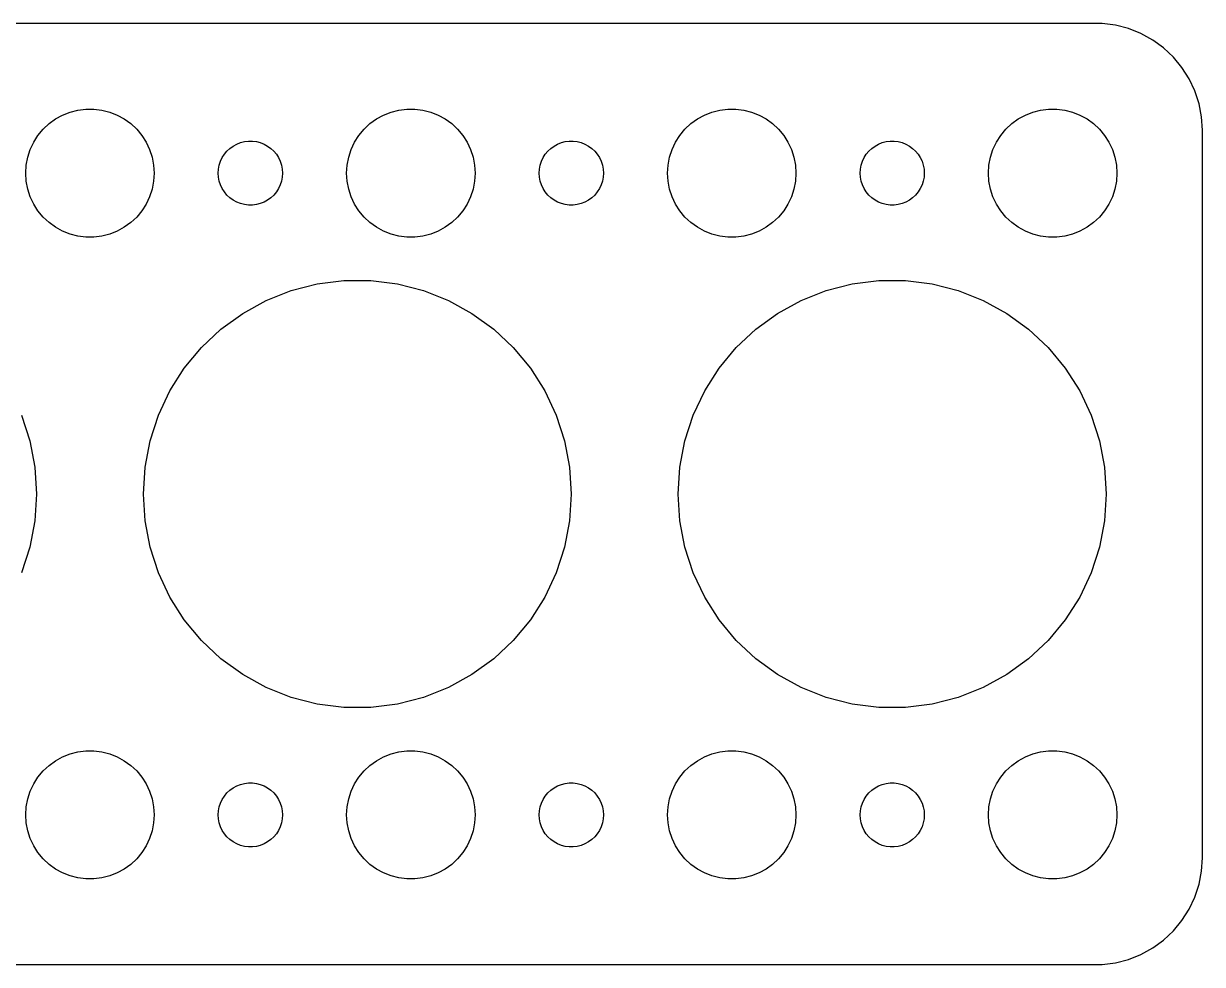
# Model space of a CAD drawing. Header units: metres. Extents: x -52 to 52, y 32 to 76.
# Drawn here: x -3.1 to 52, y 32 to 76 of the extents above; entities that cross this region are included whole.
import ezdxf

# ---------------------------------------------------------------- set-up
doc = ezdxf.new("R2010")
doc.units = ezdxf.units.M

msp = doc.modelspace()

# ---------------------------------------------------------------- linework, layer by layer
for p, q in [((47.3139, 75.9901), (-47.3139, 75.9901)), ((47.9369, 75.9114), (47.3139, 75.9901)), ((48.5451, 75.7553), (47.9369, 75.9114)), ((49.1289, 75.5241), (48.5451, 75.7553)), ((49.6791, 75.2216), (49.1289, 75.5241)), ((50.1871, 74.8526), (49.6791, 75.2216)), ((50.6448, 74.4227), (50.1871, 74.8526)), ((51.0451, 73.9389), (50.6448, 74.4227)), ((51.3815, 73.4088), (51.0451, 73.9389)), ((51.6489, 72.8406), (51.3815, 73.4088)), ((51.8429, 72.2434), (51.6489, 72.8406)), ((51.9606, 71.6267), (51.8429, 72.2434)), ((-1.60747, 71.533), (-1.27733, 71.7145)), ((-1.27733, 71.7145), (-0.92705, 71.8532)), ((-0.92705, 71.8532), (-0.56213, 71.9469)), ((-0.56213, 71.9469), (-0.18837, 71.9941)), ((-0.18837, 71.9941), (0.18837, 71.9941)), ((0.18837, 71.9941), (0.56213, 71.9469)), ((0.56213, 71.9469), (0.92705, 71.8532)), ((0.92705, 71.8532), (1.27733, 71.7145)), ((1.27733, 71.7145), (1.60747, 71.533)), ((13.3925, 71.533), (13.7227, 71.7145)), ((13.7227, 71.7145), (14.0729, 71.8532)), ((14.0729, 71.8532), (14.4379, 71.9469)), ((14.4379, 71.9469), (14.8116, 71.9941)), ((14.8116, 71.9941), (15.1884, 71.9941)), ((15.1884, 71.9941), (15.5621, 71.9469)), ((15.5621, 71.9469), (15.927, 71.8532)), ((15.927, 71.8532), (16.2773, 71.7145)), ((16.2773, 71.7145), (16.6075, 71.533)), ((28.3925, 71.533), (28.7227, 71.7145)), ((28.7227, 71.7145), (29.0729, 71.8532)), ((29.0729, 71.8532), (29.4379, 71.9469)), ((29.4379, 71.9469), (29.8116, 71.9941)), ((29.8116, 71.9941), (30.1884, 71.9941)), ((30.1884, 71.9941), (30.5621, 71.9469)), ((30.5621, 71.9469), (30.927, 71.8532)), ((30.927, 71.8532), (31.2773, 71.7145)), ((31.2773, 71.7145), (31.6075, 71.533)), ((43.3925, 71.533), (43.7227, 71.7145)), ((43.7227, 71.7145), (44.0729, 71.8532)), ((44.0729, 71.8532), (44.4379, 71.9469)), ((44.4379, 71.9469), (44.8116, 71.9941)), ((44.8116, 71.9941), (45.1884, 71.9941)), ((45.1884, 71.9941), (45.5621, 71.9469)), ((45.5621, 71.9469), (45.927, 71.8532)), ((45.927, 71.8532), (46.2773, 71.7145)), ((46.2773, 71.7145), (46.6075, 71.533)), ((-2.1869, 71.0536), (-1.91226, 71.3115)), ((-1.91226, 71.3115), (-1.60747, 71.533)), ((1.60747, 71.533), (1.91226, 71.3115)), ((1.91226, 71.3115), (2.1869, 71.0536)), ((12.8131, 71.0536), (13.0877, 71.3115)), ((13.0877, 71.3115), (13.3925, 71.533)), ((16.6075, 71.533), (16.9123, 71.3115)), ((16.9123, 71.3115), (17.1869, 71.0536)), ((27.8131, 71.0536), (28.0877, 71.3115)), ((28.0877, 71.3115), (28.3925, 71.533)), ((31.6075, 71.533), (31.9123, 71.3115)), ((31.9123, 71.3115), (32.1869, 71.0536)), ((42.8131, 71.0536), (43.0877, 71.3115)), ((43.0877, 71.3115), (43.3925, 71.533)), ((46.6075, 71.533), (46.9123, 71.3115)), ((46.9123, 71.3115), (47.1869, 71.0536)), ((52, 71), (51.9606, 71.6267)), ((-2.62891, 70.4453), (-2.42705, 70.7634)), ((-2.42705, 70.7634), (-2.1869, 71.0536)), ((2.1869, 71.0536), (2.42705, 70.7634)), ((2.42705, 70.7634), (2.62891, 70.4453)), ((12.3711, 70.4453), (12.5729, 70.7634)), ((12.5729, 70.7634), (12.8131, 71.0536)), ((17.1869, 71.0536), (17.427, 70.7634)), ((17.427, 70.7634), (17.6289, 70.4453)), ((27.3711, 70.4453), (27.5729, 70.7634)), ((27.5729, 70.7634), (27.8131, 71.0536)), ((32.1869, 71.0536), (32.427, 70.7634)), ((32.427, 70.7634), (32.6289, 70.4453)), ((42.3711, 70.4453), (42.5729, 70.7634)), ((42.5729, 70.7634), (42.8131, 71.0536)), ((47.1869, 71.0536), (47.427, 70.7634)), ((47.427, 70.7634), (47.6289, 70.4453)), ((52, 37), (52, 71)), ((-2.90575, 69.7461), (-2.78932, 70.1044)), ((-2.78932, 70.1044), (-2.62891, 70.4453)), ((2.62891, 70.4453), (2.78932, 70.1044)), ((2.78932, 70.1044), (2.90575, 69.7461)), ((6.28647, 69.8817), (6.40654, 70.0268)), ((6.40654, 70.0268), (6.54385, 70.1558)), ((6.54385, 70.1558), (6.69626, 70.2665)), ((6.69626, 70.2665), (6.86133, 70.3572)), ((6.86133, 70.3572), (7.03647, 70.4266)), ((7.03647, 70.4266), (7.21892, 70.4734)), ((7.21892, 70.4734), (7.40581, 70.497)), ((7.40581, 70.497), (7.59418, 70.497)), ((7.59418, 70.497), (7.78107, 70.4734)), ((7.78107, 70.4734), (7.96352, 70.4266)), ((7.96352, 70.4266), (8.13866, 70.3572)), ((8.13866, 70.3572), (8.30373, 70.2665)), ((8.30373, 70.2665), (8.45613, 70.1558)), ((8.45613, 70.1558), (8.59344, 70.0268)), ((8.59344, 70.0268), (8.71352, 69.8817)), ((12.0942, 69.7461), (12.2107, 70.1044)), ((12.2107, 70.1044), (12.3711, 70.4453)), ((17.6289, 70.4453), (17.7893, 70.1044)), ((17.7893, 70.1044), (17.9057, 69.7461)), ((21.2865, 69.8817), (21.4065, 70.0268)), ((21.4065, 70.0268), (21.5439, 70.1558)), ((21.5439, 70.1558), (21.6963, 70.2665)), ((21.6963, 70.2665), (21.8613, 70.3572)), ((21.8613, 70.3572), (22.0365, 70.4266)), ((22.0365, 70.4266), (22.2189, 70.4734)), ((22.2189, 70.4734), (22.4058, 70.497)), ((22.4058, 70.497), (22.5942, 70.497)), ((22.5942, 70.497), (22.7811, 70.4734)), ((22.7811, 70.4734), (22.9635, 70.4266)), ((22.9635, 70.4266), (23.1387, 70.3572)), ((23.1387, 70.3572), (23.3037, 70.2665)), ((23.3037, 70.2665), (23.4561, 70.1558)), ((23.4561, 70.1558), (23.5934, 70.0268)), ((23.5934, 70.0268), (23.7135, 69.8817)), ((27.0942, 69.7461), (27.2107, 70.1044)), ((27.2107, 70.1044), (27.3711, 70.4453)), ((32.6289, 70.4453), (32.7893, 70.1044)), ((32.7893, 70.1044), (32.9057, 69.7461)), ((36.2865, 69.8817), (36.4065, 70.0268)), ((36.4065, 70.0268), (36.5439, 70.1558)), ((36.5439, 70.1558), (36.6963, 70.2665)), ((36.6963, 70.2665), (36.8613, 70.3572)), ((36.8613, 70.3572), (37.0365, 70.4266)), ((37.0365, 70.4266), (37.2189, 70.4734)), ((37.2189, 70.4734), (37.4058, 70.497)), ((37.4058, 70.497), (37.5942, 70.497)), ((37.5942, 70.497), (37.7811, 70.4734)), ((37.7811, 70.4734), (37.9635, 70.4266)), ((37.9635, 70.4266), (38.1387, 70.3572)), ((38.1387, 70.3572), (38.3037, 70.2665)), ((38.3037, 70.2665), (38.4561, 70.1558)), ((38.4561, 70.1558), (38.5934, 70.0268)), ((38.5934, 70.0268), (38.7135, 69.8817)), ((42.0942, 69.7461), (42.2107, 70.1044)), ((42.2107, 70.1044), (42.3711, 70.4453)), ((47.6289, 70.4453), (47.7893, 70.1044)), ((47.7893, 70.1044), (47.9057, 69.7461)), ((-2.97633, 69.376), (-2.90575, 69.7461)), ((2.90575, 69.7461), (2.97633, 69.376)), ((6.04712, 69.373), (6.10533, 69.5522)), ((6.10533, 69.5522), (6.18553, 69.7226)), ((6.18553, 69.7226), (6.28647, 69.8817)), ((8.71352, 69.8817), (8.81445, 69.7226)), ((8.81445, 69.7226), (8.89465, 69.5522)), ((8.89465, 69.5522), (8.95287, 69.373)), ((12.0237, 69.376), (12.0942, 69.7461)), ((17.9057, 69.7461), (17.9763, 69.376)), ((21.0471, 69.373), (21.1053, 69.5522)), ((21.1053, 69.5522), (21.1855, 69.7226)), ((21.1855, 69.7226), (21.2865, 69.8817)), ((23.7135, 69.8817), (23.8145, 69.7226)), ((23.8145, 69.7226), (23.8947, 69.5522)), ((23.8947, 69.5522), (23.9529, 69.373)), ((27.0237, 69.376), (27.0942, 69.7461)), ((32.9057, 69.7461), (32.9763, 69.376)), ((36.0471, 69.373), (36.1053, 69.5522)), ((36.1053, 69.5522), (36.1855, 69.7226)), ((36.1855, 69.7226), (36.2865, 69.8817)), ((38.7135, 69.8817), (38.8145, 69.7226)), ((38.8145, 69.7226), (38.8947, 69.5522)), ((38.8947, 69.5522), (38.9529, 69.373)), ((42.0237, 69.376), (42.0942, 69.7461)), ((47.9057, 69.7461), (47.9763, 69.376)), ((-3, 69), (-2.97633, 69.376)), ((-2.97633, 68.624), (-3, 69)), ((2.97633, 69.376), (3, 69)), ((3, 69), (2.97633, 68.624)), ((6, 69), (6.01183, 69.188)), ((6.01183, 68.812), (6, 69)), ((6.01183, 69.188), (6.04712, 69.373)), ((8.95287, 69.373), (8.98816, 69.188)), ((8.98816, 69.188), (9, 69)), ((9, 69), (8.98816, 68.812)), ((12, 69), (12.0237, 69.376)), ((12.0237, 68.624), (12, 69)), ((17.9763, 69.376), (18, 69)), ((18, 69), (17.9763, 68.624)), ((21, 69), (21.0118, 69.188)), ((21.0118, 68.812), (21, 69)), ((21.0118, 69.188), (21.0471, 69.373)), ((23.9529, 69.373), (23.9882, 69.188)), ((23.9882, 69.188), (24, 69)), ((24, 69), (23.9882, 68.812)), ((27, 69), (27.0237, 69.376)), ((27.0237, 68.624), (27, 69)), ((32.9763, 69.376), (33, 69)), ((33, 69), (32.9763, 68.624)), ((36, 69), (36.0118, 69.188)), ((36.0118, 68.812), (36, 69)), ((36.0118, 69.188), (36.0471, 69.373)), ((38.9529, 69.373), (38.9882, 69.188)), ((38.9882, 69.188), (39, 69)), ((39, 69), (38.9882, 68.812)), ((42, 69), (42.0237, 69.376)), ((42.0237, 68.624), (42, 69)), ((47.9763, 69.376), (48, 69)), ((48, 69), (47.9763, 68.624)), ((-2.90575, 68.2539), (-2.97633, 68.624)), ((2.97633, 68.624), (2.90575, 68.2539)), ((6.04712, 68.627), (6.01183, 68.812)), ((6.10533, 68.4478), (6.04712, 68.627)), ((6.18553, 68.2774), (6.10533, 68.4478)), ((8.89465, 68.4478), (8.81445, 68.2774)), ((8.95287, 68.627), (8.89465, 68.4478)), ((8.98816, 68.812), (8.95287, 68.627)), ((12.0942, 68.2539), (12.0237, 68.624)), ((17.9763, 68.624), (17.9057, 68.2539)), ((21.0471, 68.627), (21.0118, 68.812)), ((21.1053, 68.4478), (21.0471, 68.627)), ((21.1855, 68.2774), (21.1053, 68.4478)), ((23.8947, 68.4478), (23.8145, 68.2774)), ((23.9529, 68.627), (23.8947, 68.4478)), ((23.9882, 68.812), (23.9529, 68.627)), ((27.0942, 68.2539), (27.0237, 68.624)), ((32.9763, 68.624), (32.9057, 68.2539)), ((36.0471, 68.627), (36.0118, 68.812)), ((36.1053, 68.4478), (36.0471, 68.627)), ((36.1855, 68.2774), (36.1053, 68.4478)), ((38.8947, 68.4478), (38.8145, 68.2774)), ((38.9529, 68.627), (38.8947, 68.4478)), ((38.9882, 68.812), (38.9529, 68.627)), ((42.0942, 68.2539), (42.0237, 68.624)), ((47.9763, 68.624), (47.9057, 68.2539)), ((-2.78932, 67.8956), (-2.90575, 68.2539)), ((-2.62891, 67.5547), (-2.78932, 67.8956)), ((2.78932, 67.8956), (2.62891, 67.5547)), ((2.90575, 68.2539), (2.78932, 67.8956)), ((6.28647, 68.1183), (6.18553, 68.2774)), ((6.40654, 67.9732), (6.28647, 68.1183)), ((6.54385, 67.8442), (6.40654, 67.9732)), ((6.69626, 67.7335), (6.54385, 67.8442)), ((8.45613, 67.8442), (8.30373, 67.7335)), ((8.59344, 67.9732), (8.45613, 67.8442)), ((8.71352, 68.1183), (8.59344, 67.9732)), ((8.81445, 68.2774), (8.71352, 68.1183)), ((12.2107, 67.8956), (12.0942, 68.2539)), ((12.3711, 67.5547), (12.2107, 67.8956)), ((17.7893, 67.8956), (17.6289, 67.5547)), ((17.9057, 68.2539), (17.7893, 67.8956)), ((21.2865, 68.1183), (21.1855, 68.2774)), ((21.4065, 67.9732), (21.2865, 68.1183)), ((21.5439, 67.8442), (21.4065, 67.9732)), ((21.6963, 67.7335), (21.5439, 67.8442)), ((23.4561, 67.8442), (23.3037, 67.7335)), ((23.5934, 67.9732), (23.4561, 67.8442)), ((23.7135, 68.1183), (23.5934, 67.9732)), ((23.8145, 68.2774), (23.7135, 68.1183)), ((27.2107, 67.8956), (27.0942, 68.2539)), ((27.3711, 67.5547), (27.2107, 67.8956)), ((32.7893, 67.8956), (32.6289, 67.5547)), ((32.9057, 68.2539), (32.7893, 67.8956)), ((36.2865, 68.1183), (36.1855, 68.2774)), ((36.4065, 67.9732), (36.2865, 68.1183)), ((36.5439, 67.8442), (36.4065, 67.9732)), ((36.6963, 67.7335), (36.5439, 67.8442)), ((38.4561, 67.8442), (38.3037, 67.7335)), ((38.5934, 67.9732), (38.4561, 67.8442)), ((38.7135, 68.1183), (38.5934, 67.9732)), ((38.8145, 68.2774), (38.7135, 68.1183)), ((42.2107, 67.8956), (42.0942, 68.2539)), ((42.3711, 67.5547), (42.2107, 67.8956)), ((47.7893, 67.8956), (47.6289, 67.5547)), ((47.9057, 68.2539), (47.7893, 67.8956)), ((-2.42705, 67.2366), (-2.62891, 67.5547)), ((-2.1869, 66.9464), (-2.42705, 67.2366)), ((2.42705, 67.2366), (2.1869, 66.9464)), ((2.62891, 67.5547), (2.42705, 67.2366)), ((6.86133, 67.6427), (6.69626, 67.7335)), ((7.03647, 67.5734), (6.86133, 67.6427)), ((7.21892, 67.5266), (7.03647, 67.5734)), ((7.40581, 67.5029), (7.21892, 67.5266)), ((7.59418, 67.5029), (7.40581, 67.5029)), ((7.78107, 67.5266), (7.59418, 67.5029)), ((7.96352, 67.5734), (7.78107, 67.5266)), ((8.13866, 67.6427), (7.96352, 67.5734)), ((8.30373, 67.7335), (8.13866, 67.6427)), ((12.5729, 67.2366), (12.3711, 67.5547)), ((12.8131, 66.9464), (12.5729, 67.2366)), ((17.427, 67.2366), (17.1869, 66.9464)), ((17.6289, 67.5547), (17.427, 67.2366)), ((21.8613, 67.6427), (21.6963, 67.7335)), ((22.0365, 67.5734), (21.8613, 67.6427)), ((22.2189, 67.5266), (22.0365, 67.5734)), ((22.4058, 67.5029), (22.2189, 67.5266)), ((22.5942, 67.5029), (22.4058, 67.5029)), ((22.7811, 67.5266), (22.5942, 67.5029)), ((22.9635, 67.5734), (22.7811, 67.5266)), ((23.1387, 67.6427), (22.9635, 67.5734)), ((23.3037, 67.7335), (23.1387, 67.6427)), ((27.5729, 67.2366), (27.3711, 67.5547)), ((27.8131, 66.9464), (27.5729, 67.2366)), ((32.427, 67.2366), (32.1869, 66.9464)), ((32.6289, 67.5547), (32.427, 67.2366)), ((36.8613, 67.6427), (36.6963, 67.7335)), ((37.0365, 67.5734), (36.8613, 67.6427)), ((37.2189, 67.5266), (37.0365, 67.5734)), ((37.4058, 67.5029), (37.2189, 67.5266)), ((37.5942, 67.5029), (37.4058, 67.5029)), ((37.7811, 67.5266), (37.5942, 67.5029)), ((37.9635, 67.5734), (37.7811, 67.5266)), ((38.1387, 67.6427), (37.9635, 67.5734)), ((38.3037, 67.7335), (38.1387, 67.6427)), ((42.5729, 67.2366), (42.3711, 67.5547)), ((42.8131, 66.9464), (42.5729, 67.2366)), ((47.427, 67.2366), (47.1869, 66.9464)), ((47.6289, 67.5547), (47.427, 67.2366)), ((-1.91226, 66.6884), (-2.1869, 66.9464)), ((-1.60747, 66.467), (-1.91226, 66.6884)), ((1.91226, 66.6884), (1.60747, 66.467)), ((2.1869, 66.9464), (1.91226, 66.6884)), ((13.0877, 66.6884), (12.8131, 66.9464)), ((13.3925, 66.467), (13.0877, 66.6884)), ((16.9123, 66.6884), (16.6075, 66.467)), ((17.1869, 66.9464), (16.9123, 66.6884)), ((28.0877, 66.6884), (27.8131, 66.9464)), ((28.3925, 66.467), (28.0877, 66.6884)), ((31.9123, 66.6884), (31.6075, 66.467)), ((32.1869, 66.9464), (31.9123, 66.6884)), ((43.0877, 66.6884), (42.8131, 66.9464)), ((43.3925, 66.467), (43.0877, 66.6884)), ((46.9123, 66.6884), (46.6075, 66.467)), ((47.1869, 66.9464), (46.9123, 66.6884)), ((-1.27733, 66.2855), (-1.60747, 66.467)), ((-0.92705, 66.1468), (-1.27733, 66.2855)), ((-0.56213, 66.0531), (-0.92705, 66.1468)), ((0.92705, 66.1468), (0.56213, 66.0531)), ((1.27733, 66.2855), (0.92705, 66.1468)), ((1.60747, 66.467), (1.27733, 66.2855)), ((13.7227, 66.2855), (13.3925, 66.467)), ((14.0729, 66.1468), (13.7227, 66.2855)), ((14.4379, 66.0531), (14.0729, 66.1468)), ((15.927, 66.1468), (15.5621, 66.0531)), ((16.2773, 66.2855), (15.927, 66.1468)), ((16.6075, 66.467), (16.2773, 66.2855)), ((28.7227, 66.2855), (28.3925, 66.467)), ((29.0729, 66.1468), (28.7227, 66.2855)), ((29.4379, 66.0531), (29.0729, 66.1468)), ((30.927, 66.1468), (30.5621, 66.0531)), ((31.2773, 66.2855), (30.927, 66.1468)), ((31.6075, 66.467), (31.2773, 66.2855)), ((43.7227, 66.2855), (43.3925, 66.467)), ((44.0729, 66.1468), (43.7227, 66.2855)), ((44.4379, 66.0531), (44.0729, 66.1468)), ((45.927, 66.1468), (45.5621, 66.0531)), ((46.2773, 66.2855), (45.927, 66.1468)), ((46.6075, 66.467), (46.2773, 66.2855)), ((-0.18837, 66.0059), (-0.56213, 66.0531)), ((0.18837, 66.0059), (-0.18837, 66.0059)), ((0.56213, 66.0531), (0.18837, 66.0059)), ((14.8116, 66.0059), (14.4379, 66.0531)), ((15.1884, 66.0059), (14.8116, 66.0059)), ((15.5621, 66.0531), (15.1884, 66.0059)), ((29.8116, 66.0059), (29.4379, 66.0531)), ((30.1884, 66.0059), (29.8116, 66.0059)), ((30.5621, 66.0531), (30.1884, 66.0059)), ((44.8116, 66.0059), (44.4379, 66.0531)), ((45.1884, 66.0059), (44.8116, 66.0059)), ((45.5621, 66.0531), (45.1884, 66.0059)), ((10.6262, 63.8229), (11.8721, 63.9803)), ((11.8721, 63.9803), (13.1279, 63.9803)), ((13.1279, 63.9803), (14.3738, 63.8229)), ((35.6262, 63.8229), (36.8721, 63.9803)), ((36.8721, 63.9803), (38.1279, 63.9803)), ((38.1279, 63.9803), (39.3738, 63.8229)), ((8.2422, 63.0483), (9.40982, 63.5106)), ((9.40982, 63.5106), (10.6262, 63.8229)), ((14.3738, 63.8229), (15.5902, 63.5106)), ((15.5902, 63.5106), (16.7578, 63.0483)), ((33.2422, 63.0483), (34.4098, 63.5106)), ((34.4098, 63.5106), (35.6262, 63.8229)), ((39.3738, 63.8229), (40.5902, 63.5106)), ((40.5902, 63.5106), (41.7578, 63.0483)), ((7.14172, 62.4433), (8.2422, 63.0483)), ((16.7578, 63.0483), (17.8583, 62.4433)), ((32.1417, 62.4433), (33.2422, 63.0483)), ((41.7578, 63.0483), (42.8583, 62.4433)), ((6.12575, 61.7051), (7.14172, 62.4433)), ((17.8583, 62.4433), (18.8742, 61.7051)), ((31.1257, 61.7051), (32.1417, 62.4433)), ((42.8583, 62.4433), (43.8742, 61.7051)), ((5.21031, 60.8455), (6.12575, 61.7051)), ((18.8742, 61.7051), (19.7897, 60.8455)), ((30.2103, 60.8455), (31.1257, 61.7051)), ((43.8742, 61.7051), (44.7897, 60.8455)), ((4.40982, 59.8778), (5.21031, 60.8455)), ((19.7897, 60.8455), (20.5902, 59.8778)), ((29.4098, 59.8778), (30.2103, 60.8455)), ((44.7897, 60.8455), (45.5902, 59.8778)), ((3.73692, 58.8175), (4.40982, 59.8778)), ((20.5902, 59.8778), (21.2631, 58.8175)), ((28.7369, 58.8175), (29.4098, 59.8778)), ((45.5902, 59.8778), (46.2631, 58.8175)), ((3.20222, 57.6812), (3.73692, 58.8175)), ((21.2631, 58.8175), (21.7978, 57.6812)), ((28.2022, 57.6812), (28.7369, 58.8175)), ((46.2631, 58.8175), (46.7978, 57.6812)), ((-3.20222, 57.6812), (-2.81416, 56.4869)), ((2.81416, 56.4869), (3.20222, 57.6812)), ((21.7978, 57.6812), (22.1858, 56.4869)), ((27.8142, 56.4869), (28.2022, 57.6812)), ((46.7978, 57.6812), (47.1858, 56.4869)), ((-2.81416, 56.4869), (-2.57884, 55.2533)), ((2.57884, 55.2533), (2.81416, 56.4869)), ((22.1858, 56.4869), (22.4211, 55.2533)), ((27.5788, 55.2533), (27.8142, 56.4869)), ((47.1858, 56.4869), (47.4211, 55.2533)), ((-2.57884, 55.2533), (-2.5, 54)), ((2.5, 54), (2.57884, 55.2533)), ((22.4211, 55.2533), (22.5, 54)), ((27.5, 54), (27.5788, 55.2533)), ((47.4211, 55.2533), (47.5, 54)), ((-2.5, 54), (-2.57884, 52.7467)), ((2.57884, 52.7467), (2.5, 54)), ((22.5, 54), (22.4211, 52.7467)), ((27.5788, 52.7467), (27.5, 54)), ((47.5, 54), (47.4211, 52.7467)), ((-2.57884, 52.7467), (-2.81416, 51.5131)), ((2.81416, 51.5131), (2.57884, 52.7467)), ((22.4211, 52.7467), (22.1858, 51.5131)), ((27.8142, 51.5131), (27.5788, 52.7467)), ((47.4211, 52.7467), (47.1858, 51.5131)), ((-2.81416, 51.5131), (-3.20222, 50.3188)), ((3.20222, 50.3188), (2.81416, 51.5131)), ((22.1858, 51.5131), (21.7978, 50.3188)), ((28.2022, 50.3188), (27.8142, 51.5131)), ((47.1858, 51.5131), (46.7978, 50.3188)), ((3.73692, 49.1825), (3.20222, 50.3188)), ((21.7978, 50.3188), (21.2631, 49.1825)), ((28.7369, 49.1825), (28.2022, 50.3188)), ((46.7978, 50.3188), (46.2631, 49.1825)), ((4.40982, 48.1222), (3.73692, 49.1825)), ((21.2631, 49.1825), (20.5902, 48.1222)), ((29.4098, 48.1222), (28.7369, 49.1825)), ((46.2631, 49.1825), (45.5902, 48.1222)), ((5.21031, 47.1545), (4.40982, 48.1222)), ((20.5902, 48.1222), (19.7897, 47.1545)), ((30.2103, 47.1545), (29.4098, 48.1222)), ((45.5902, 48.1222), (44.7897, 47.1545)), ((6.12575, 46.2949), (5.21031, 47.1545)), ((19.7897, 47.1545), (18.8742, 46.2949)), ((31.1257, 46.2949), (30.2103, 47.1545)), ((44.7897, 47.1545), (43.8742, 46.2949)), ((7.14172, 45.5567), (6.12575, 46.2949)), ((18.8742, 46.2949), (17.8583, 45.5567)), ((32.1417, 45.5567), (31.1257, 46.2949)), ((43.8742, 46.2949), (42.8583, 45.5567)), ((8.2422, 44.9517), (7.14172, 45.5567)), ((17.8583, 45.5567), (16.7578, 44.9517)), ((33.2422, 44.9517), (32.1417, 45.5567)), ((42.8583, 45.5567), (41.7578, 44.9517)), ((9.40982, 44.4894), (8.2422, 44.9517)), ((16.7578, 44.9517), (15.5902, 44.4894)), ((34.4098, 44.4894), (33.2422, 44.9517)), ((41.7578, 44.9517), (40.5902, 44.4894)), ((10.6262, 44.1771), (9.40982, 44.4894)), ((11.8721, 44.0197), (10.6262, 44.1771)), ((14.3738, 44.1771), (13.1279, 44.0197)), ((15.5902, 44.4894), (14.3738, 44.1771)), ((35.6262, 44.1771), (34.4098, 44.4894)), ((36.8721, 44.0197), (35.6262, 44.1771)), ((39.3738, 44.1771), (38.1279, 44.0197)), ((40.5902, 44.4894), (39.3738, 44.1771)), ((13.1279, 44.0197), (11.8721, 44.0197)), ((38.1279, 44.0197), (36.8721, 44.0197)), ((-0.92705, 41.8532), (-0.56213, 41.9469)), ((-0.56213, 41.9469), (-0.18837, 41.9941)), ((-0.18837, 41.9941), (0.18837, 41.9941)), ((0.18837, 41.9941), (0.56213, 41.9469)), ((0.56213, 41.9469), (0.92705, 41.8532)), ((14.0729, 41.8532), (14.4379, 41.9469)), ((14.4379, 41.9469), (14.8116, 41.9941)), ((14.8116, 41.9941), (15.1884, 41.9941)), ((15.1884, 41.9941), (15.5621, 41.9469)), ((15.5621, 41.9469), (15.927, 41.8532)), ((29.0729, 41.8532), (29.4379, 41.9469)), ((29.4379, 41.9469), (29.8116, 41.9941)), ((29.8116, 41.9941), (30.1884, 41.9941)), ((30.1884, 41.9941), (30.5621, 41.9469)), ((30.5621, 41.9469), (30.927, 41.8532)), ((44.0729, 41.8532), (44.4379, 41.9469)), ((44.4379, 41.9469), (44.8116, 41.9941)), ((44.8116, 41.9941), (45.1884, 41.9941)), ((45.1884, 41.9941), (45.5621, 41.9469)), ((45.5621, 41.9469), (45.927, 41.8532)), ((-1.91226, 41.3116), (-1.60747, 41.533)), ((-1.60747, 41.533), (-1.27733, 41.7145)), ((-1.27733, 41.7145), (-0.92705, 41.8532)), ((0.92705, 41.8532), (1.27733, 41.7145)), ((1.27733, 41.7145), (1.60747, 41.533)), ((1.60747, 41.533), (1.91226, 41.3116)), ((13.0877, 41.3116), (13.3925, 41.533)), ((13.3925, 41.533), (13.7227, 41.7145)), ((13.7227, 41.7145), (14.0729, 41.8532)), ((15.927, 41.8532), (16.2773, 41.7145)), ((16.2773, 41.7145), (16.6075, 41.533)), ((16.6075, 41.533), (16.9123, 41.3116)), ((28.0877, 41.3116), (28.3925, 41.533)), ((28.3925, 41.533), (28.7227, 41.7145)), ((28.7227, 41.7145), (29.0729, 41.8532)), ((30.927, 41.8532), (31.2773, 41.7145)), ((31.2773, 41.7145), (31.6075, 41.533)), ((31.6075, 41.533), (31.9123, 41.3116)), ((43.0877, 41.3116), (43.3925, 41.533)), ((43.3925, 41.533), (43.7227, 41.7145)), ((43.7227, 41.7145), (44.0729, 41.8532)), ((45.927, 41.8532), (46.2773, 41.7145)), ((46.2773, 41.7145), (46.6075, 41.533)), ((46.6075, 41.533), (46.9123, 41.3116)), ((-2.42705, 40.7634), (-2.1869, 41.0536)), ((-2.1869, 41.0536), (-1.91226, 41.3116)), ((1.91226, 41.3116), (2.1869, 41.0536)), ((2.1869, 41.0536), (2.42705, 40.7634)), ((12.5729, 40.7634), (12.8131, 41.0536)), ((12.8131, 41.0536), (13.0877, 41.3116)), ((16.9123, 41.3116), (17.1869, 41.0536)), ((17.1869, 41.0536), (17.427, 40.7634)), ((27.5729, 40.7634), (27.8131, 41.0536)), ((27.8131, 41.0536), (28.0877, 41.3116)), ((31.9123, 41.3116), (32.1869, 41.0536)), ((32.1869, 41.0536), (32.427, 40.7634)), ((42.5729, 40.7634), (42.8131, 41.0536)), ((42.8131, 41.0536), (43.0877, 41.3116)), ((46.9123, 41.3116), (47.1869, 41.0536)), ((47.1869, 41.0536), (47.427, 40.7634)), ((-2.78932, 40.1044), (-2.62891, 40.4453)), ((-2.62891, 40.4453), (-2.42705, 40.7634)), ((2.42705, 40.7634), (2.62891, 40.4453)), ((2.62891, 40.4453), (2.78932, 40.1044)), ((6.54385, 40.1558), (6.69626, 40.2665)), ((6.69626, 40.2665), (6.86133, 40.3573)), ((6.86133, 40.3573), (7.03647, 40.4266)), ((7.03647, 40.4266), (7.21892, 40.4734)), ((7.21892, 40.4734), (7.40581, 40.4971)), ((7.40581, 40.4971), (7.59418, 40.4971)), ((7.59418, 40.4971), (7.78107, 40.4734)), ((7.78107, 40.4734), (7.96352, 40.4266)), ((7.96352, 40.4266), (8.13866, 40.3573)), ((8.13866, 40.3573), (8.30373, 40.2665)), ((8.30373, 40.2665), (8.45613, 40.1558)), ((12.2107, 40.1044), (12.3711, 40.4453)), ((12.3711, 40.4453), (12.5729, 40.7634)), ((17.427, 40.7634), (17.6289, 40.4453)), ((17.6289, 40.4453), (17.7893, 40.1044)), ((21.5439, 40.1558), (21.6963, 40.2665)), ((21.6963, 40.2665), (21.8613, 40.3573)), ((21.8613, 40.3573), (22.0365, 40.4266)), ((22.0365, 40.4266), (22.2189, 40.4734)), ((22.2189, 40.4734), (22.4058, 40.4971)), ((22.4058, 40.4971), (22.5942, 40.4971)), ((22.5942, 40.4971), (22.7811, 40.4734)), ((22.7811, 40.4734), (22.9635, 40.4266)), ((22.9635, 40.4266), (23.1387, 40.3573)), ((23.1387, 40.3573), (23.3037, 40.2665)), ((23.3037, 40.2665), (23.4561, 40.1558)), ((27.2107, 40.1044), (27.3711, 40.4453)), ((27.3711, 40.4453), (27.5729, 40.7634)), ((32.427, 40.7634), (32.6289, 40.4453)), ((32.6289, 40.4453), (32.7893, 40.1044)), ((36.5439, 40.1558), (36.6963, 40.2665)), ((36.6963, 40.2665), (36.8613, 40.3573)), ((36.8613, 40.3573), (37.0365, 40.4266)), ((37.0365, 40.4266), (37.2189, 40.4734)), ((37.2189, 40.4734), (37.4058, 40.4971)), ((37.4058, 40.4971), (37.5942, 40.4971)), ((37.5942, 40.4971), (37.7811, 40.4734)), ((37.7811, 40.4734), (37.9635, 40.4266)), ((37.9635, 40.4266), (38.1387, 40.3573)), ((38.1387, 40.3573), (38.3037, 40.2665)), ((38.3037, 40.2665), (38.4561, 40.1558)), ((42.2107, 40.1044), (42.3711, 40.4453)), ((42.3711, 40.4453), (42.5729, 40.7634)), ((47.427, 40.7634), (47.6289, 40.4453)), ((47.6289, 40.4453), (47.7893, 40.1044)), ((-2.97633, 39.376), (-2.90575, 39.7461)), ((-2.90575, 39.7461), (-2.78932, 40.1044)), ((2.78932, 40.1044), (2.90575, 39.7461)), ((2.90575, 39.7461), (2.97633, 39.376)), ((6.10533, 39.5522), (6.18553, 39.7226)), ((6.18553, 39.7226), (6.28647, 39.8817)), ((6.28647, 39.8817), (6.40654, 40.0268)), ((6.40654, 40.0268), (6.54385, 40.1558)), ((8.45613, 40.1558), (8.59344, 40.0268)), ((8.59344, 40.0268), (8.71352, 39.8817)), ((8.71352, 39.8817), (8.81445, 39.7226)), ((8.81445, 39.7226), (8.89465, 39.5522)), ((12.0237, 39.376), (12.0942, 39.7461)), ((12.0942, 39.7461), (12.2107, 40.1044)), ((17.7893, 40.1044), (17.9057, 39.7461)), ((17.9057, 39.7461), (17.9763, 39.376)), ((21.1053, 39.5522), (21.1855, 39.7226)), ((21.1855, 39.7226), (21.2865, 39.8817)), ((21.2865, 39.8817), (21.4065, 40.0268)), ((21.4065, 40.0268), (21.5439, 40.1558)), ((23.4561, 40.1558), (23.5934, 40.0268)), ((23.5934, 40.0268), (23.7135, 39.8817)), ((23.7135, 39.8817), (23.8145, 39.7226)), ((23.8145, 39.7226), (23.8947, 39.5522)), ((27.0237, 39.376), (27.0942, 39.7461)), ((27.0942, 39.7461), (27.2107, 40.1044)), ((32.7893, 40.1044), (32.9057, 39.7461)), ((32.9057, 39.7461), (32.9763, 39.376)), ((36.1053, 39.5522), (36.1855, 39.7226)), ((36.1855, 39.7226), (36.2865, 39.8817)), ((36.2865, 39.8817), (36.4065, 40.0268)), ((36.4065, 40.0268), (36.5439, 40.1558)), ((38.4561, 40.1558), (38.5934, 40.0268)), ((38.5934, 40.0268), (38.7135, 39.8817)), ((38.7135, 39.8817), (38.8145, 39.7226)), ((38.8145, 39.7226), (38.8947, 39.5522)), ((42.0237, 39.376), (42.0942, 39.7461)), ((42.0942, 39.7461), (42.2107, 40.1044)), ((47.7893, 40.1044), (47.9057, 39.7461)), ((47.9057, 39.7461), (47.9763, 39.376)), ((-3, 39), (-2.97633, 39.376)), ((2.97633, 39.376), (3, 39)), ((6, 39), (6.01183, 39.188)), ((6.01183, 39.188), (6.04712, 39.373)), ((6.04712, 39.373), (6.10533, 39.5522)), ((8.89465, 39.5522), (8.95287, 39.373)), ((8.95287, 39.373), (8.98816, 39.188)), ((8.98816, 39.188), (9, 39)), ((12, 39), (12.0237, 39.376)), ((17.9763, 39.376), (18, 39)), ((21, 39), (21.0118, 39.188)), ((21.0118, 39.188), (21.0471, 39.373)), ((21.0471, 39.373), (21.1053, 39.5522)), ((23.8947, 39.5522), (23.9529, 39.373)), ((23.9529, 39.373), (23.9882, 39.188)), ((23.9882, 39.188), (24, 39)), ((27, 39), (27.0237, 39.376)), ((32.9763, 39.376), (33, 39)), ((36, 39), (36.0118, 39.188)), ((36.0118, 39.188), (36.0471, 39.373)), ((36.0471, 39.373), (36.1053, 39.5522)), ((38.8947, 39.5522), (38.9529, 39.373)), ((38.9529, 39.373), (38.9882, 39.188)), ((38.9882, 39.188), (39, 39)), ((42, 39), (42.0237, 39.376)), ((47.9763, 39.376), (48, 39)), ((-2.97633, 38.624), (-3, 39)), ((-2.90575, 38.2539), (-2.97633, 38.624)), ((2.97633, 38.624), (2.90575, 38.2539)), ((3, 39), (2.97633, 38.624)), ((6.01183, 38.812), (6, 39)), ((6.04712, 38.627), (6.01183, 38.812)), ((6.10533, 38.4478), (6.04712, 38.627)), ((8.95287, 38.627), (8.89465, 38.4478)), ((8.98816, 38.812), (8.95287, 38.627)), ((9, 39), (8.98816, 38.812)), ((12.0237, 38.624), (12, 39)), ((12.0942, 38.2539), (12.0237, 38.624)), ((17.9763, 38.624), (17.9057, 38.2539)), ((18, 39), (17.9763, 38.624)), ((21.0118, 38.812), (21, 39)), ((21.0471, 38.627), (21.0118, 38.812)), ((21.1053, 38.4478), (21.0471, 38.627)), ((23.9529, 38.627), (23.8947, 38.4478)), ((23.9882, 38.812), (23.9529, 38.627)), ((24, 39), (23.9882, 38.812)), ((27.0237, 38.624), (27, 39)), ((27.0942, 38.2539), (27.0237, 38.624)), ((32.9763, 38.624), (32.9057, 38.2539)), ((33, 39), (32.9763, 38.624)), ((36.0118, 38.812), (36, 39)), ((36.0471, 38.627), (36.0118, 38.812)), ((36.1053, 38.4478), (36.0471, 38.627)), ((38.9529, 38.627), (38.8947, 38.4478)), ((38.9882, 38.812), (38.9529, 38.627)), ((39, 39), (38.9882, 38.812)), ((42.0237, 38.624), (42, 39)), ((42.0942, 38.2539), (42.0237, 38.624)), ((47.9763, 38.624), (47.9057, 38.2539)), ((48, 39), (47.9763, 38.624)), ((-2.78932, 37.8956), (-2.90575, 38.2539)), ((2.90575, 38.2539), (2.78932, 37.8956)), ((6.18553, 38.2774), (6.10533, 38.4478)), ((6.28647, 38.1183), (6.18553, 38.2774)), ((6.40654, 37.9732), (6.28647, 38.1183)), ((8.71352, 38.1183), (8.59344, 37.9732)), ((8.81445, 38.2774), (8.71352, 38.1183)), ((8.89465, 38.4478), (8.81445, 38.2774)), ((12.2107, 37.8956), (12.0942, 38.2539)), ((17.9057, 38.2539), (17.7893, 37.8956)), ((21.1855, 38.2774), (21.1053, 38.4478)), ((21.2865, 38.1183), (21.1855, 38.2774)), ((21.4065, 37.9732), (21.2865, 38.1183)), ((23.7135, 38.1183), (23.5934, 37.9732)), ((23.8145, 38.2774), (23.7135, 38.1183)), ((23.8947, 38.4478), (23.8145, 38.2774)), ((27.2107, 37.8956), (27.0942, 38.2539)), ((32.9057, 38.2539), (32.7893, 37.8956)), ((36.1855, 38.2774), (36.1053, 38.4478)), ((36.2865, 38.1183), (36.1855, 38.2774)), ((36.4065, 37.9732), (36.2865, 38.1183)), ((38.7135, 38.1183), (38.5934, 37.9732)), ((38.8145, 38.2774), (38.7135, 38.1183)), ((38.8947, 38.4478), (38.8145, 38.2774)), ((42.2107, 37.8956), (42.0942, 38.2539)), ((47.9057, 38.2539), (47.7893, 37.8956)), ((-2.62891, 37.5547), (-2.78932, 37.8956)), ((-2.42705, 37.2366), (-2.62891, 37.5547)), ((2.62891, 37.5547), (2.42705, 37.2366)), ((2.78932, 37.8956), (2.62891, 37.5547)), ((6.54385, 37.8442), (6.40654, 37.9732)), ((6.69626, 37.7335), (6.54385, 37.8442)), ((6.86133, 37.6428), (6.69626, 37.7335)), ((7.03647, 37.5734), (6.86133, 37.6428)), ((7.21892, 37.5266), (7.03647, 37.5734)), ((7.40581, 37.503), (7.21892, 37.5266)), ((7.59418, 37.503), (7.40581, 37.503)), ((7.78107, 37.5266), (7.59418, 37.503)), ((7.96352, 37.5734), (7.78107, 37.5266)), ((8.13866, 37.6428), (7.96352, 37.5734)), ((8.30373, 37.7335), (8.13866, 37.6428)), ((8.45613, 37.8442), (8.30373, 37.7335)), ((8.59344, 37.9732), (8.45613, 37.8442)), ((12.3711, 37.5547), (12.2107, 37.8956)), ((12.5729, 37.2366), (12.3711, 37.5547)), ((17.6289, 37.5547), (17.427, 37.2366)), ((17.7893, 37.8956), (17.6289, 37.5547)), ((21.5439, 37.8442), (21.4065, 37.9732)), ((21.6963, 37.7335), (21.5439, 37.8442)), ((21.8613, 37.6428), (21.6963, 37.7335)), ((22.0365, 37.5734), (21.8613, 37.6428)), ((22.2189, 37.5266), (22.0365, 37.5734)), ((22.4058, 37.503), (22.2189, 37.5266)), ((22.5942, 37.503), (22.4058, 37.503)), ((22.7811, 37.5266), (22.5942, 37.503)), ((22.9635, 37.5734), (22.7811, 37.5266)), ((23.1387, 37.6428), (22.9635, 37.5734)), ((23.3037, 37.7335), (23.1387, 37.6428)), ((23.4561, 37.8442), (23.3037, 37.7335)), ((23.5934, 37.9732), (23.4561, 37.8442)), ((27.3711, 37.5547), (27.2107, 37.8956)), ((27.5729, 37.2366), (27.3711, 37.5547)), ((32.6289, 37.5547), (32.427, 37.2366)), ((32.7893, 37.8956), (32.6289, 37.5547)), ((36.5439, 37.8442), (36.4065, 37.9732)), ((36.6963, 37.7335), (36.5439, 37.8442)), ((36.8613, 37.6428), (36.6963, 37.7335)), ((37.0365, 37.5734), (36.8613, 37.6428)), ((37.2189, 37.5266), (37.0365, 37.5734)), ((37.4058, 37.503), (37.2189, 37.5266)), ((37.5942, 37.503), (37.4058, 37.503)), ((37.7811, 37.5266), (37.5942, 37.503)), ((37.9635, 37.5734), (37.7811, 37.5266)), ((38.1387, 37.6428), (37.9635, 37.5734)), ((38.3037, 37.7335), (38.1387, 37.6428)), ((38.4561, 37.8442), (38.3037, 37.7335)), ((38.5934, 37.9732), (38.4561, 37.8442)), ((42.3711, 37.5547), (42.2107, 37.8956)), ((42.5729, 37.2366), (42.3711, 37.5547)), ((47.6289, 37.5547), (47.427, 37.2366)), ((47.7893, 37.8956), (47.6289, 37.5547)), ((-2.1869, 36.9464), (-2.42705, 37.2366)), ((-1.91226, 36.6885), (-2.1869, 36.9464)), ((2.1869, 36.9464), (1.91226, 36.6885)), ((2.42705, 37.2366), (2.1869, 36.9464)), ((12.8131, 36.9464), (12.5729, 37.2366)), ((13.0877, 36.6885), (12.8131, 36.9464)), ((17.1869, 36.9464), (16.9123, 36.6885)), ((17.427, 37.2366), (17.1869, 36.9464)), ((27.8131, 36.9464), (27.5729, 37.2366)), ((28.0877, 36.6885), (27.8131, 36.9464)), ((32.1869, 36.9464), (31.9123, 36.6885)), ((32.427, 37.2366), (32.1869, 36.9464)), ((42.8131, 36.9464), (42.5729, 37.2366)), ((43.0877, 36.6885), (42.8131, 36.9464)), ((47.1869, 36.9464), (46.9123, 36.6885)), ((47.427, 37.2366), (47.1869, 36.9464)), ((51.9606, 36.3733), (52, 37)), ((-1.60747, 36.467), (-1.91226, 36.6885)), ((-1.27733, 36.2855), (-1.60747, 36.467)), ((1.60747, 36.467), (1.27733, 36.2855)), ((1.91226, 36.6885), (1.60747, 36.467)), ((13.3925, 36.467), (13.0877, 36.6885)), ((13.7227, 36.2855), (13.3925, 36.467)), ((16.6075, 36.467), (16.2773, 36.2855)), ((16.9123, 36.6885), (16.6075, 36.467)), ((28.3925, 36.467), (28.0877, 36.6885)), ((28.7227, 36.2855), (28.3925, 36.467)), ((31.6075, 36.467), (31.2773, 36.2855)), ((31.9123, 36.6885), (31.6075, 36.467)), ((43.3925, 36.467), (43.0877, 36.6885)), ((43.7227, 36.2855), (43.3925, 36.467)), ((46.6075, 36.467), (46.2773, 36.2855)), ((46.9123, 36.6885), (46.6075, 36.467)), ((51.8429, 35.7566), (51.9606, 36.3733)), ((-0.92705, 36.1468), (-1.27733, 36.2855)), ((-0.56213, 36.0531), (-0.92705, 36.1468)), ((-0.18837, 36.0059), (-0.56213, 36.0531)), ((0.18837, 36.0059), (-0.18837, 36.0059)), ((0.56213, 36.0531), (0.18837, 36.0059)), ((0.92705, 36.1468), (0.56213, 36.0531)), ((1.27733, 36.2855), (0.92705, 36.1468)), ((14.0729, 36.1468), (13.7227, 36.2855)), ((14.4379, 36.0531), (14.0729, 36.1468)), ((14.8116, 36.0059), (14.4379, 36.0531)), ((15.1884, 36.0059), (14.8116, 36.0059)), ((15.5621, 36.0531), (15.1884, 36.0059)), ((15.927, 36.1468), (15.5621, 36.0531)), ((16.2773, 36.2855), (15.927, 36.1468)), ((29.0729, 36.1468), (28.7227, 36.2855)), ((29.4379, 36.0531), (29.0729, 36.1468)), ((29.8116, 36.0059), (29.4379, 36.0531)), ((30.1884, 36.0059), (29.8116, 36.0059)), ((30.5621, 36.0531), (30.1884, 36.0059)), ((30.927, 36.1468), (30.5621, 36.0531)), ((31.2773, 36.2855), (30.927, 36.1468)), ((44.0729, 36.1468), (43.7227, 36.2855)), ((44.4379, 36.0531), (44.0729, 36.1468)), ((44.8116, 36.0059), (44.4379, 36.0531)), ((45.1884, 36.0059), (44.8116, 36.0059)), ((45.5621, 36.0531), (45.1884, 36.0059)), ((45.927, 36.1468), (45.5621, 36.0531)), ((46.2773, 36.2855), (45.927, 36.1468)), ((51.6489, 35.1594), (51.8429, 35.7566)), ((51.3815, 34.5912), (51.6489, 35.1594)), ((51.0451, 34.0611), (51.3815, 34.5912)), ((50.6448, 33.5773), (51.0451, 34.0611)), ((49.6791, 32.7784), (50.1871, 33.1474)), ((50.1871, 33.1474), (50.6448, 33.5773)), ((49.1289, 32.4759), (49.6791, 32.7784)), ((-47.3139, 32.0099), (47.3139, 32.0099)), ((47.3139, 32.0099), (47.9369, 32.0886)), ((47.9369, 32.0886), (48.5451, 32.2447)), ((48.5451, 32.2447), (49.1289, 32.4759))]:
    msp.add_line(p, q)

doc.saveas('drawing.dxf')
